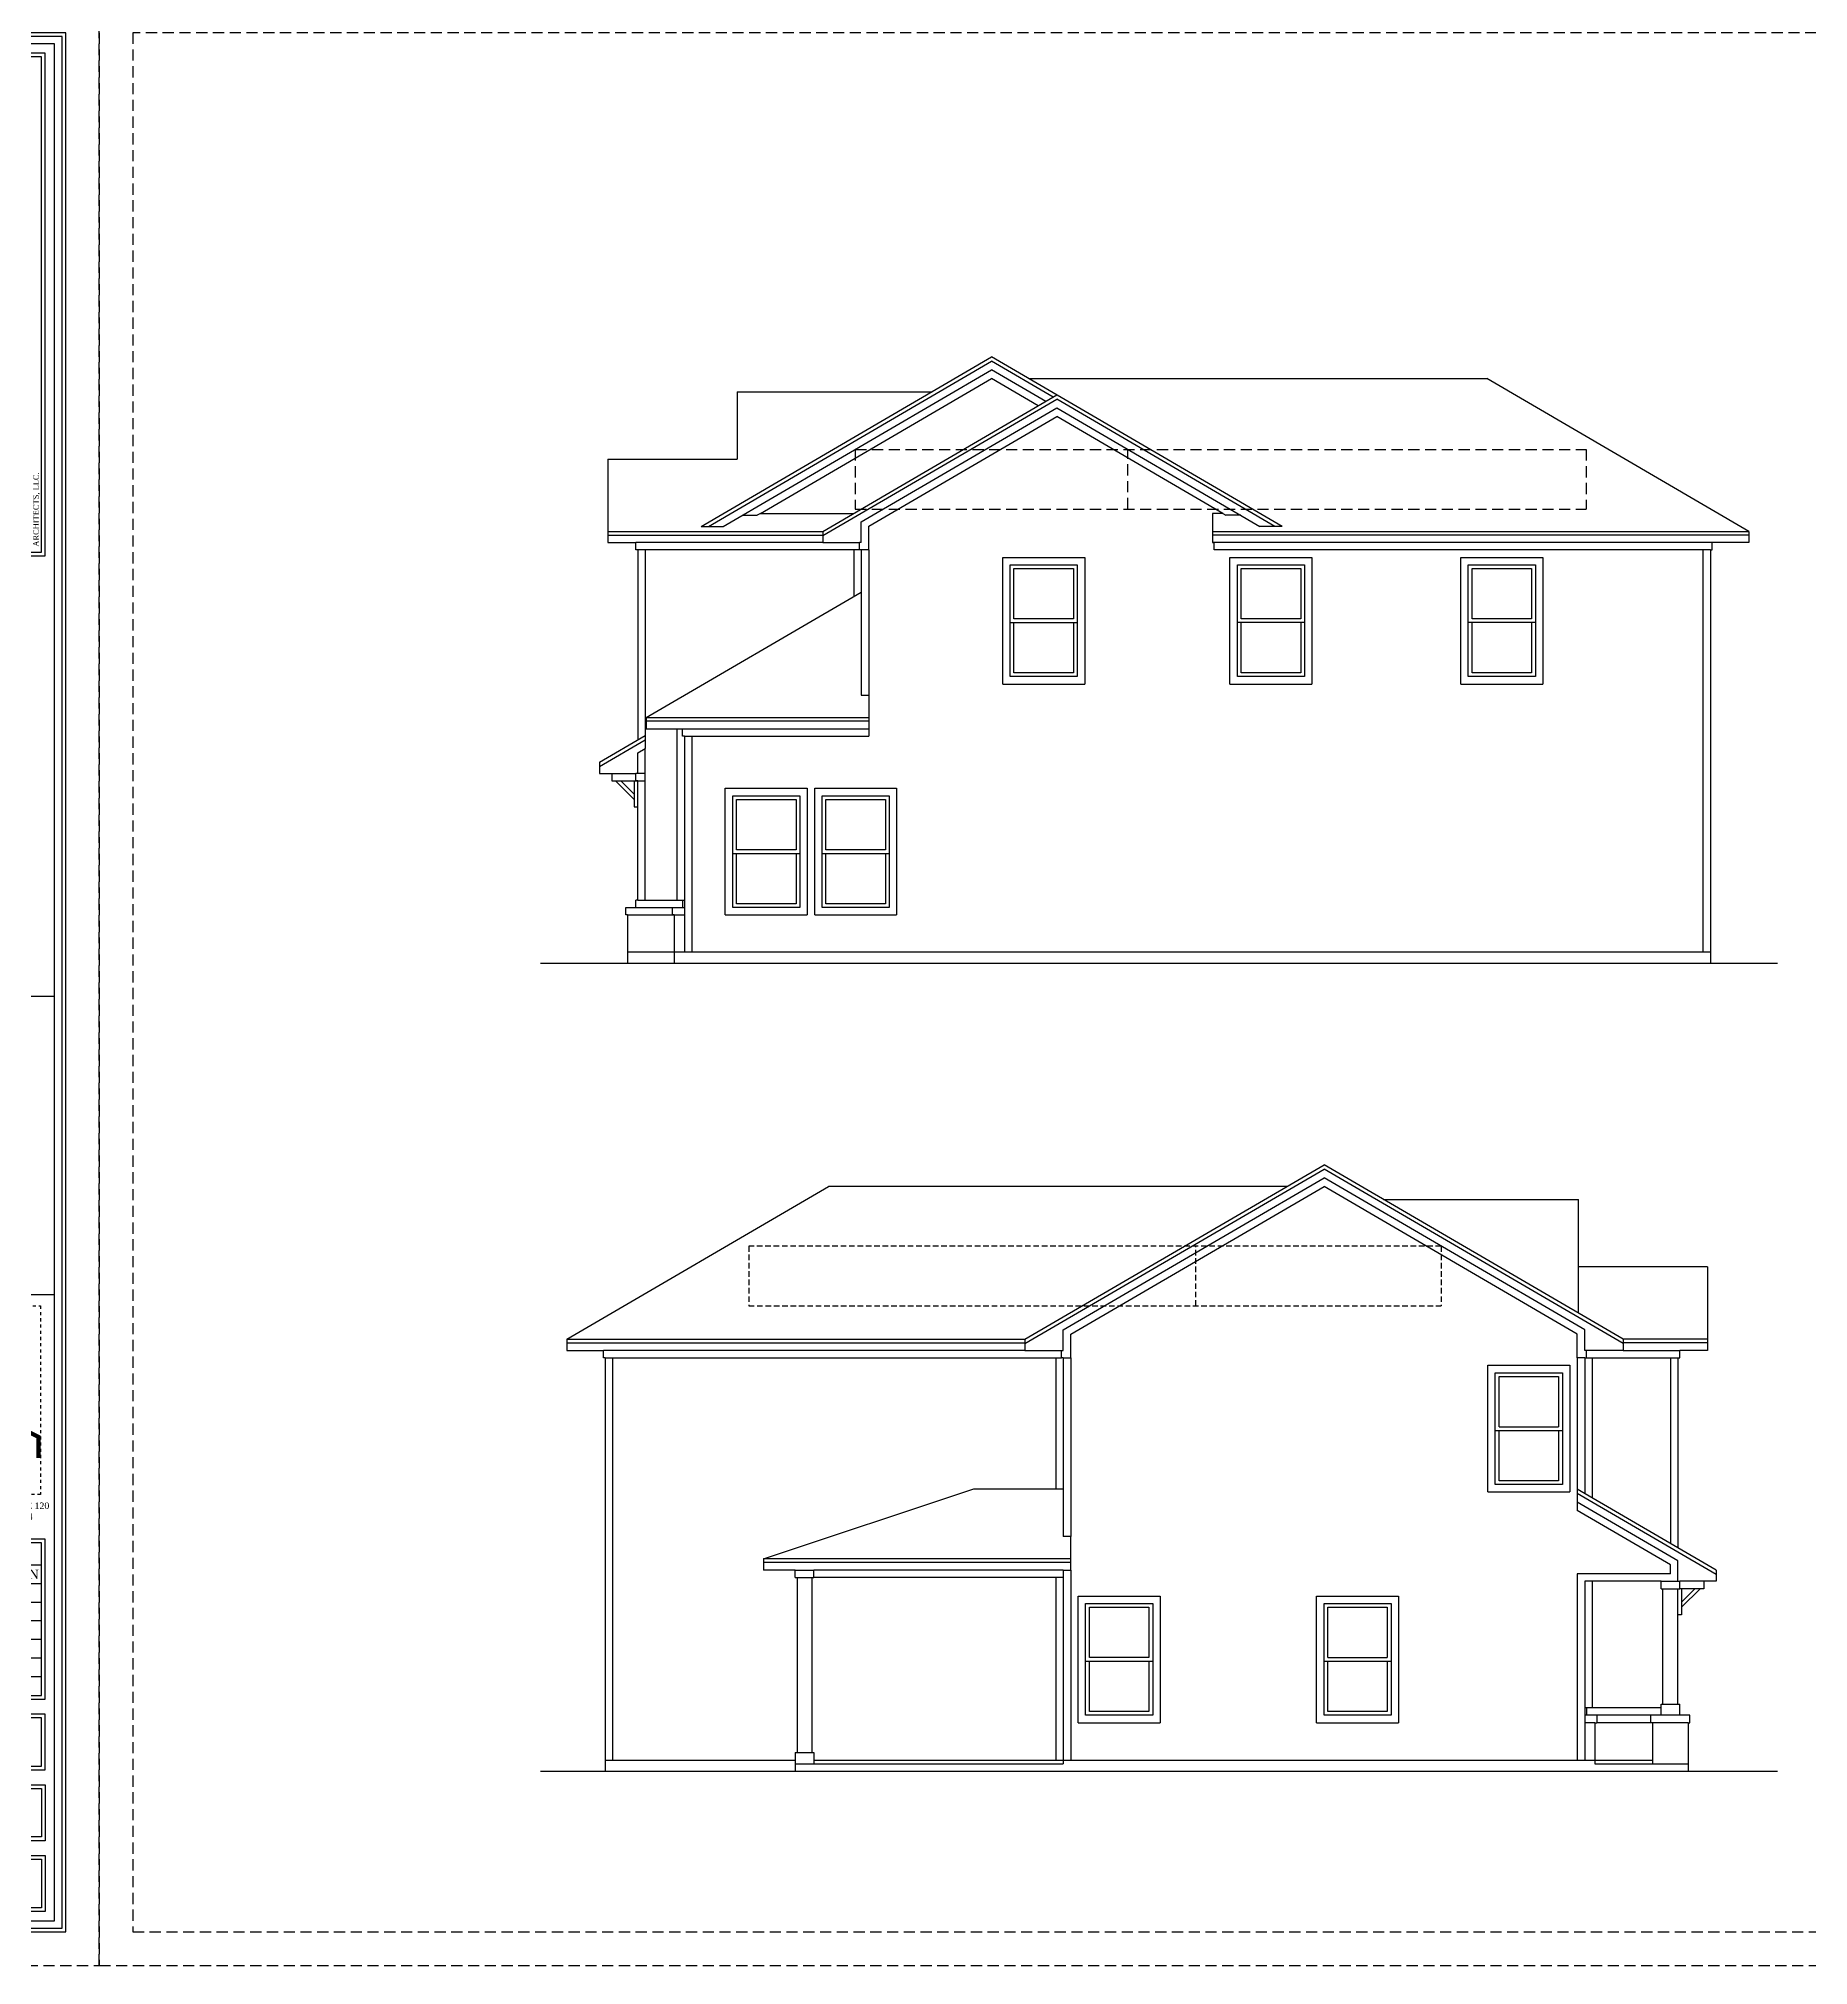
# Model space of a CAD drawing. Header units: inches. Extents: x 1062 to 6528, y -11616 to 5280.
# Drawn here: x 3231 to 4182, y -1056 to -21 of the extents above; entities that cross this region are included whole.
import ezdxf
from ezdxf.enums import TextEntityAlignment as Align

# ---------------------------------------------------------------- set-up
doc = ezdxf.new("R2010")
doc.units = ezdxf.units.IN
doc.header["$LTSCALE"] = 24
doc.header["$MEASUREMENT"] = 0
doc.header["$PDMODE"] = 35
doc.header["$PDSIZE"] = 5
for name, pattern in [('DASH', [0.1236, 0.0618, -0.0618]), ('HIDDEN', [0.375, 0.25, -0.125]), ('HIDDEN2', [0.1875, 0.125, -0.0625])]:
    doc.linetypes.add(name, pattern=pattern)
doc.layers.get('Defpoints').update_dxf_attribs({"color": 3, "linetype": 'HIDDEN'})
for name, color, linetype in [('A-WALL', 2, 'CONTINUOUS'), ('ELEV', 2, 'CONTINUOUS'), ('TB', 5, 'CONTINUOUS')]:
    doc.layers.add(name, color=color, linetype=linetype)
doc.styles.add('MtXpl_Century_Gothic', font='GOTHIC.TTF')
doc.styles.add('ROMANT', font='times.ttf')

# ---------------------------------------------------------------- blocks, each defined once
blk = doc.blocks.new('TB MIDTOWN LOGO')
at = {"layer": 'Defpoints', "linetype": 'DASH'}
blk.add_lwpolyline([(-36, 90), (36, 90), (36, 0), (-36, 0)], close=True, dxfattribs=at)
at = {"layer": 'TB', "color": 142, "true_color": 0x30ace0, "const_width": 2}
blk.add_lwpolyline([(-35, 17.39), (-35, 40.89), (-18, 49.39), (-18, 18.39), (-22, 18.39), (-22, 87.39), (-6, 79.39), (-6, 18.39), (-14, 18.39), (-14, 59.39), (-6, 64.72), (2, 59.39), (2, 18.39), (-2, 18.39), (-2, 44.39), (6, 49.72), (14, 44.39), (14, 18.39), (6, 18.39), (6, 56.39), (22, 64.39), (22, 18.39), (18, 18.39), (18, 35.89), (35, 27.39), (35, 17.39)], dxfattribs=at)
at = {"layer": 'TB', "color": 250, "linetype": 'DASH', "true_color": 0x1c2230, "insert": (0, 15.39), "char_height": 9.25, "width": 72, "attachment_point": 2, "style": 'MtXpl_Century_Gothic'}
blk.add_mtext('\\pxqd;MIDTOWN', dxfattribs=at)
at = {"layer": 'TB', "color": 142, "linetype": 'DASH', "true_color": 0x30ace0, "insert": (0, 3.68), "char_height": 3.5, "width": 72, "attachment_point": 2, "style": 'MtXpl_Century_Gothic'}
blk.add_mtext('\\pxqd;ARCHITECTS', dxfattribs=at)
blk = doc.blocks.new('TB CAMDEN 11X17')
at = {"layer": 'Defpoints', "color": 5}
blk.add_lwpolyline([(-1632, 0), (0, 0), (0, 1056), (-1632, 1056)], close=True, dxfattribs=at)
at = {"layer": 'Defpoints', "color": 7, "linetype": 'HIDDEN'}
blk.add_lwpolyline([(-1614, 18), (-512, 18), (-512, 1038), (-1614, 1038)], close=True, dxfattribs=at)
at = {"layer": 'TB', "color": 6}
for p, q in [((-120, 520.6), (-24, 520.6)), ((-120, 360.3), (-24, 360.3)), ((-31, 215), (-113, 215)), ((-31, 205), (-113, 205)), ((-31, 195), (-113, 195)), ((-31, 185), (-113, 185)), ((-31, 175), (-113, 175)), ((-31, 165), (-113, 165)), ((-31, 155), (-113, 155))]:
    blk.add_line(p, q, dxfattribs=at)
at = {"layer": 'TB', "color": 2}
for points in [[(-126, 18), (-18, 18), (-18, 1038), (-126, 1038)], [(-124, 20), (-20, 20), (-20, 1036), (-124, 1036)]]:
    blk.add_lwpolyline(points, close=True, dxfattribs=at)
at = {"layer": 'TB', "color": 6}
for points in [[(-120, 24), (-24, 24), (-24, 1032), (-120, 1032)], [(-115, 757), (-29, 757), (-29, 1027), (-115, 1027)], [(-113, 759), (-31, 759), (-31, 1025), (-113, 1025)], [(-115, 143), (-29, 143), (-29, 229), (-115, 229)], [(-113, 145), (-31, 145), (-31, 227), (-113, 227)], [(-115, 105), (-29, 105), (-29, 135), (-115, 135)], [(-113, 107), (-31, 107), (-31, 133), (-113, 133)], [(-115, 97), (-29, 97), (-29, 67), (-115, 67)], [(-113, 95), (-31, 95), (-31, 69), (-113, 69)], [(-115, 59), (-29, 59), (-29, 29), (-115, 29)], [(-113, 57), (-31, 57), (-31, 31), (-113, 31)]]:
    blk.add_lwpolyline(points, close=True, dxfattribs=at)
at = {"layer": 'TB', "linetype": 'DASH', "xscale": 1.125, "yscale": 1.125, "zscale": 1.125}
blk.add_blockref('TB MIDTOWN LOGO', (-72, 253), dxfattribs=at)
at = {"layer": 'TB', "color": 6, "insert": (-72, 762), "char_height": 3, "width": 260, "attachment_point": 4, "rotation": 90, "style": 'ROMANT'}
blk.add_mtext('\\pxqj;{\\H1.33333x;\\W1.4253;COPYRIGHT, MIDTOWN ARCHITECTS, LLC. - 2024\\P}THESE PLANS ARE INTENDED TO PROVIDE THE BASIC CONSTRUCTION INFORMATION NECESSARY TO  SUBSTANTIALLY COMPLETE THIS STRUCTURE.  THESE PLANS MUST BE VERIFIED AND CHECKED BY THE  BUILDER OR THE PERSON IN AUTHORITY OF THIS PROJECT.  ANY DISCREPANCY, ERROR, AND/OR OMISSION, IF  FOUND, IS TO BE BROUGHT TO THE IMMEDIATE ATTENTION OF THE DESIGNER BEFORE ANY CONSTRUCTION IS  COMMENCED OR PURCHASES MADE.  IT IS RECOMMENDED THAT THE OWNER OR BUILDER OBTAIN  COMPLETE ENGINEERING SERVICES, FOUNDATION, HVAC, AND STRUCTURAL, BEFORE BEGINNING  CONSTRUCTION OF ANY KIND.  NOTE: ALL FEDERAL, STATE, AND LOCAL CODES, ORDINANCES, AND  RESTRICTIONS TAKE PRECEDENCE OVER ANY PART OF THESE PLANS WHICH MAY CONFLICT WITH SAME, AND  MUST BE STRICTLY OBEYED AND FOLLOWED BEFORE AND DURING CONSTRUCTION.  THESE PLANS ARE  COPYRIGHTED AND ARE SUBJECT TO COPYRIGHT PROTECTION AS AN "ARCHITECTURAL WORK" UNDER SEC. 102  OF THE COPYRIGHT ACT, 17 U.S.O. AS AMENDED DECEMBER 1990 AND KNOWN AS ARCHITECTURAL  WORKS COPYRIGHT PROTECTION ACT OF 1990.  THE PROTECTION INCLUDES BUT IS NOT LIMITED TO THE  OVERALL FORM AS WELL AS THE ARRANGEMENT AND COMPOSITION OF SPACES AND ELEMENTS OF THE  DESIGN.  UNDER SUCH PROTECTION, UNAUTHORIZED USE OF THESE PLANS, WORK OR HOME REPRESENTED,  CAN LEGALLY RESULT IN THE CESSATION OF CONSTRUCTION OR BUILDINGS BEING SEIZED AND/ OR MONETARY  COMPENSATION TO MIDTOWN ARCHITECTS, LLC.', dxfattribs=at)
at = {"layer": 'TB', "color": 6, "attachment_point": 5, "style": 'ROMANT'}
for s, insert, char_height, width in [('1801 WITTINGTON PLACE, SUITE 120\\PFARMERS BRANCH, TX 75234\\PPHONE: 972-839-9429', (-72, 241), 3.5, 87.956), ('DESCRIPTION', (-57, 210), 5, 52)]:
    blk.add_mtext(s, dxfattribs=dict(at, insert=insert, char_height=char_height, width=width))
at = {"layer": 'TB', "color": 6, "style": 'ROMANT'}
for tag, p in [('S.NAME.1', (-87, 440.4)), ('S.NAME.2', (-69, 440.4)), ('S.NAME.3', (-51, 440.4))]:
    blk.add_attdef(tag, text='', height=12, rotation=90, dxfattribs=at).set_placement(p, align=Align.MIDDLE_CENTER)
for tag, p in [('SCALE', (-72, 113.5)), ('S.NUMBER', (-72, 37.5))]:
    blk.add_attdef(tag, text='', height=8, dxfattribs=at).set_placement(p, align=Align.MIDDLE_CENTER)

msp = doc.modelspace()

# ---------------------------------------------------------------- linework, layer by layer
at = {"layer": 'A-WALL'}
for p, q in [((3677.15068, -373.78895), (3677.15068, -385.78895)), ((3785.65068, -837.65695), (3785.65068, -825.65695))]:
    msp.add_line(p, q, dxfattribs=at)
at = {"layer": 'Defpoints'}
for p, q in [((3669.91563, -241.78895), (4062.38572, -241.78895)), ((3669.91563, -241.78895), (3669.91563, -273.78895)), ((3816.36787, -273.78895), (3816.36787, -241.78895)), ((4062.38572, -241.78895), (4062.38572, -273.78895)), ((3669.91563, -273.78895), (4062.38572, -273.78895))]:
    msp.add_line(p, q, dxfattribs=at)
at = {"layer": 'Defpoints', "linetype": 'HIDDEN2'}
for p, q in [((3612.70134, -669.65695), (3612.70134, -701.65695)), ((3984.60001, -669.65695), (3612.70134, -669.65695)), ((3852.79353, -701.65695), (3852.79353, -669.65695)), ((3984.60001, -669.65695), (3984.60001, -701.65695)), ((3612.70134, -701.65695), (3984.60001, -701.65695))]:
    msp.add_line(p, q, dxfattribs=at)
at = {"layer": 'Defpoints', "color": 9, "linetype": 'HIDDEN2'}
for p in [(3547.65068, -511.78895), (4129.15068, -517.78895), (4117.15068, -951.65695), (4117.15068, -951.96276)]:
    msp.add_point(p, dxfattribs=at)
at = {"layer": 'ELEV'}
for p, q in [((3587.14175, -283.12749), (3743.14175, -192.12749)), ((3899.13282, -283.12228), (3743.14175, -192.12749)), ((3763.13282, -203.78895), (4009.15068, -203.78895)), ((4149.7221, -285.78895), (4009.15068, -203.78895)), ((3606.57925, -210.78895), (3711.15068, -210.78895)), ((3606.57925, -210.78895), (3606.57925, -246.95562)), ((3652.57925, -285.78895), (3778.14175, -212.54416)), ((3537.15068, -246.95562), (3537.15068, -291.78895)), ((3537.15068, -246.95562), (3606.57925, -246.95562)), ((3861.7221, -276.11708), (3861.7221, -291.78895)), ((3537.15068, -285.78895), (3652.57925, -285.78895)), ((3652.57925, -285.78895), (3652.57925, -291.78895)), ((3861.7221, -285.78895), (4149.7221, -285.78895)), ((4149.7221, -285.78895), (4149.7221, -291.78895)), ((3537.15068, -291.78895), (3552.15068, -291.78895)), ((3552.15068, -295.78895), (3552.15068, -291.78895)), ((3553.15068, -295.78895), (3552.15068, -295.78895)), ((3553.15068, -295.78895), (3553.15068, -397.78895)), ((3652.57925, -291.78895), (3672.15068, -291.78895)), ((3672.15068, -295.78895), (3672.15068, -291.78895)), ((3673.15068, -295.78895), (3672.15068, -295.78895)), ((3673.15068, -295.78895), (3673.15068, -373.78895)), ((3861.7221, -291.78895), (3862.7221, -291.78895)), ((4129.15068, -295.78895), (4129.15068, -517.78895)), ((4129.15068, -295.78895), (4130.15068, -295.78895)), ((4149.7221, -291.78895), (4130.15068, -291.78895)), ((4130.15068, -295.78895), (4130.15068, -291.78895)), ((3557.57925, -385.78895), (3673.15068, -318.37228)), ((3673.15068, -373.78895), (3677.15068, -373.78895)), ((3557.57925, -385.78895), (3677.15068, -385.78895)), ((3557.57925, -385.78895), (3557.57925, -391.78895)), ((3557.57925, -391.78895), (3577.15068, -391.78895)), ((3577.15068, -395.78895), (3577.15068, -391.78895)), ((3532.57925, -409.78895), (3557.15068, -395.45562)), ((3578.15068, -395.78895), (3577.15068, -395.78895)), ((3578.15068, -395.78895), (3578.15068, -483.78895)), ((3532.57925, -409.78895), (3532.57925, -415.78895)), ((3532.57925, -415.78895), (3552.15068, -415.78895)), ((3552.15068, -419.78895), (3552.15068, -415.78895)), ((3553.15068, -419.78895), (3552.15068, -419.78895)), ((3553.15068, -483.78895), (3553.15068, -419.78895)), ((3553.15068, -483.78895), (3552.15068, -483.78895)), ((3552.15068, -487.78895), (3552.15068, -483.78895)), ((3577.15068, -483.78895), (3578.15068, -483.78895)), ((3577.15068, -483.78895), (3577.15068, -487.78895)), ((3546.65068, -487.78895), (3552.15068, -487.78895)), ((3546.65068, -491.78895), (3546.65068, -487.78895)), ((3547.65068, -491.78895), (3546.65068, -491.78895)), ((3547.65068, -491.78895), (3547.65068, -517.78895)), ((3571.65068, -487.78895), (3571.65068, -491.78895)), ((3571.65068, -487.78895), (3577.15068, -487.78895)), ((3572.65068, -491.78895), (3571.65068, -491.78895)), ((3572.65068, -491.78895), (3572.65068, -517.78895)), ((3761.07925, -719.65695), (3921.65068, -625.99029)), ((4082.2221, -719.65695), (3921.65068, -625.99029)), ((3515.07925, -719.65695), (3655.65068, -637.65695)), ((3901.65068, -637.65695), (3655.65068, -637.65695)), ((3953.65068, -644.65695), (4058.2221, -644.65695)), ((4058.2221, -705.65695), (4058.2221, -644.65695)), ((4127.65068, -680.82362), (4058.2221, -680.82362)), ((4127.65068, -680.82362), (4127.65068, -725.65695)), ((3515.07925, -719.65695), (3515.07925, -725.65695)), ((3515.07925, -719.65695), (3761.07925, -719.65695)), ((3761.07925, -719.65695), (3761.07925, -725.65695)), ((4127.65068, -719.65695), (4082.2221, -719.65695)), ((4082.2221, -719.65695), (4082.2221, -725.65695)), ((3515.07925, -725.65695), (3534.65068, -725.65695)), ((3534.65068, -729.65695), (3534.65068, -725.65695)), ((3535.65068, -729.65695), (3534.65068, -729.65695)), ((3535.65068, -729.65695), (3535.65068, -951.65695)), ((3761.07925, -725.65695), (3780.65068, -725.65695)), ((3780.65068, -729.65695), (3780.65068, -725.65695)), ((3781.65068, -729.65695), (3780.65068, -729.65695)), ((3781.65068, -729.65695), (3781.65068, -825.65695)), ((4061.65068, -729.65695), (4061.65068, -802.49029)), ((4061.65068, -729.65695), (4062.65068, -729.65695)), ((4082.2221, -725.65695), (4062.65068, -725.65695)), ((4062.65068, -729.65695), (4062.65068, -725.65695)), ((4111.65068, -729.65695), (4111.65068, -831.65695)), ((4111.65068, -729.65695), (4112.65068, -729.65695)), ((4127.65068, -725.65695), (4112.65068, -725.65695)), ((4112.65068, -729.65695), (4112.65068, -725.65695)), ((3620.65068, -837.65695), (3733.65068, -799.99029)), ((4132.2221, -843.65695), (4057.65068, -800.15695)), ((3785.65068, -825.65695), (3781.65068, -825.65695)), ((3620.65068, -837.65695), (3620.65068, -843.65695)), ((3785.65068, -837.65695), (3620.65068, -837.65695)), ((3637.65068, -843.65695), (3620.65068, -843.65695)), ((3637.65068, -847.65695), (3637.65068, -843.65695)), ((3637.65068, -847.65695), (3638.65068, -847.65695)), ((3638.65068, -847.65695), (3638.65068, -941.65695)), ((3646.65068, -847.65695), (3646.65068, -941.65695)), ((3646.65068, -847.65695), (3647.65068, -847.65695)), ((3647.65068, -847.65695), (3647.65068, -843.65695)), ((3781.65068, -843.65695), (3647.65068, -843.65695)), ((3781.65068, -843.65695), (3781.65068, -947.65695)), ((4132.2221, -843.65695), (4132.2221, -849.65695)), ((4102.65068, -849.65695), (4061.65068, -849.65695)), ((4061.65068, -849.65695), (4061.65068, -917.65695)), ((4102.65068, -853.65695), (4102.65068, -849.65695)), ((4102.65068, -853.65695), (4103.65068, -853.65695)), ((4103.65068, -915.65695), (4103.65068, -853.65695)), ((4111.65068, -915.65695), (4111.65068, -853.65695)), ((4111.65068, -853.65695), (4112.65068, -853.65695)), ((4132.2221, -849.65695), (4112.65068, -849.65695)), ((4112.65068, -853.65695), (4112.65068, -849.65695)), ((4062.65068, -917.65695), (4061.65068, -917.65695)), ((4062.65068, -917.65695), (4062.65068, -921.65695)), ((4102.65068, -921.65695), (4102.65068, -915.65695)), ((4102.65068, -915.65695), (4103.65068, -915.65695)), ((4111.65068, -915.65695), (4112.65068, -915.65695)), ((4112.65068, -921.65695), (4112.65068, -915.65695)), ((4068.15068, -921.65695), (4062.65068, -921.65695)), ((4067.15068, -925.65695), (4067.15068, -947.65695)), ((4067.15068, -925.65695), (4068.15068, -925.65695)), ((4068.15068, -921.65695), (4068.15068, -925.65695)), ((4118.15068, -921.65695), (4097.15068, -921.65695)), ((4097.15068, -925.65695), (4097.15068, -921.65695)), ((4098.15068, -925.65695), (4097.15068, -925.65695)), ((4098.15068, -947.65695), (4098.15068, -925.65695)), ((4117.15068, -925.65695), (4117.15068, -951.65695)), ((4117.15068, -925.65695), (4118.15068, -925.65695)), ((4118.15068, -925.65695), (4118.15068, -921.65695)), ((3637.65068, -941.65695), (3637.65068, -951.65695)), ((3637.65068, -941.65695), (3638.65068, -941.65695)), ((3646.65068, -941.65695), (3647.65068, -941.65695)), ((3647.65068, -941.65695), (3647.65068, -947.65695)), ((3637.65068, -947.65695), (3781.65068, -947.65695)), ((4067.15068, -947.65695), (4098.15068, -947.65695))]:
    msp.add_line(p, q, dxfattribs=at)
at = {"layer": 'ELEV', "color": 4}
for p, q in [((3591.11995, -283.12228), (3743.14175, -194.4429)), ((3776.15711, -213.70186), (3743.14175, -194.4429)), ((3652.57925, -288.10436), (3778.14175, -214.85957)), ((3895.16355, -283.12228), (3778.14175, -214.85957)), ((3537.15068, -287.78895), (3652.57925, -287.78895)), ((4149.7221, -287.78895), (3861.7221, -287.78895)), ((3755.15068, -332.78895), (3755.15068, -305.78895)), ((3755.15068, -305.78895), (3787.15068, -305.78895)), ((3787.15068, -305.78895), (3787.15068, -332.78895)), ((3877.15068, -332.78895), (3877.15068, -305.78895)), ((3877.15068, -305.78895), (3909.15068, -305.78895)), ((3909.15068, -305.78895), (3909.15068, -332.78895)), ((4001.15068, -332.78895), (4001.15068, -305.78895)), ((4001.15068, -305.78895), (4033.15068, -305.78895)), ((4033.15068, -305.78895), (4033.15068, -332.78895)), ((3753.15068, -334.78895), (3789.15068, -334.78895)), ((3787.15068, -332.78895), (3755.15068, -332.78895)), ((3755.15068, -361.78895), (3755.15068, -334.78895)), ((3787.15068, -334.78895), (3787.15068, -361.78895)), ((3911.15068, -334.78895), (3875.15068, -334.78895)), ((3909.15068, -332.78895), (3877.15068, -332.78895)), ((3877.15068, -361.78895), (3877.15068, -334.78895)), ((3909.15068, -334.78895), (3909.15068, -361.78895)), ((4035.15068, -334.78895), (3999.15068, -334.78895)), ((4033.15068, -332.78895), (4001.15068, -332.78895)), ((4001.15068, -361.78895), (4001.15068, -334.78895)), ((4033.15068, -334.78895), (4033.15068, -361.78895)), ((3787.15068, -361.78895), (3755.15068, -361.78895)), ((3909.15068, -361.78895), (3877.15068, -361.78895)), ((4033.15068, -361.78895), (4001.15068, -361.78895)), ((3677.15068, -387.78895), (3557.57925, -387.78895)), ((3532.57925, -412.10436), (3557.15068, -397.77103)), ((3606.15068, -456.78895), (3606.15068, -429.78895)), ((3606.15068, -429.78895), (3638.15068, -429.78895)), ((3638.15068, -429.78895), (3638.15068, -456.78895)), ((3654.15068, -456.78895), (3654.15068, -429.78895)), ((3654.15068, -429.78895), (3686.15068, -429.78895)), ((3686.15068, -429.78895), (3686.15068, -456.78895)), ((3604.15068, -458.78895), (3640.15068, -458.78895)), ((3638.15068, -456.78895), (3606.15068, -456.78895)), ((3606.15068, -485.78895), (3606.15068, -458.78895)), ((3638.15068, -458.78895), (3638.15068, -485.78895)), ((3652.15068, -458.78895), (3688.15068, -458.78895)), ((3686.15068, -456.78895), (3654.15068, -456.78895)), ((3654.15068, -485.78895), (3654.15068, -458.78895)), ((3686.15068, -458.78895), (3686.15068, -485.78895)), ((3638.15068, -485.78895), (3606.15068, -485.78895)), ((3686.15068, -485.78895), (3654.15068, -485.78895)), ((3761.07925, -721.97236), (3921.65068, -628.3057)), ((4082.2221, -721.97236), (3921.65068, -628.3057)), ((3515.07925, -721.65695), (3761.07925, -721.65695)), ((4127.65068, -721.65695), (4082.2221, -721.65695)), ((4015.65068, -766.65695), (4015.65068, -739.65695)), ((4015.65068, -739.65695), (4047.65068, -739.65695)), ((4047.65068, -739.65695), (4047.65068, -766.65695)), ((4013.65068, -768.65695), (4049.65068, -768.65695)), ((4015.65068, -766.65695), (4047.65068, -766.65695)), ((4015.65068, -795.65695), (4015.65068, -768.65695)), ((4047.65068, -768.65695), (4047.65068, -795.65695)), ((4047.65068, -795.65695), (4015.65068, -795.65695)), ((4132.2221, -845.97236), (4057.65068, -802.47236)), ((3785.65068, -839.65695), (3620.65068, -839.65695)), ((3795.65068, -890.65695), (3795.65068, -863.65695)), ((3795.65068, -863.65695), (3827.65068, -863.65695)), ((3827.65068, -863.65695), (3827.65068, -890.65695)), ((3923.65068, -863.65695), (3955.65068, -863.65695)), ((3923.65068, -890.65695), (3923.65068, -863.65695)), ((3955.65068, -863.65695), (3955.65068, -890.65695)), ((3793.65068, -892.65695), (3829.65068, -892.65695)), ((3827.65068, -890.65695), (3795.65068, -890.65695)), ((3795.65068, -919.65695), (3795.65068, -892.65695)), ((3827.65068, -892.65695), (3827.65068, -919.65695)), ((3921.65068, -892.65695), (3957.65068, -892.65695)), ((3923.65068, -890.65695), (3955.65068, -890.65695)), ((3923.65068, -919.65695), (3923.65068, -892.65695)), ((3955.65068, -892.65695), (3955.65068, -919.65695)), ((3827.65068, -919.65695), (3795.65068, -919.65695)), ((3955.65068, -919.65695), (3923.65068, -919.65695)), ((3647.65068, -945.65695), (3781.65068, -945.65695)), ((4067.15068, -945.65695), (4098.15068, -945.65695))]:
    msp.add_line(p, q, dxfattribs=at)
at = {"layer": 'ELEV', "color": 1}
for p, q in [((3599.05848, -283.12228), (3743.14175, -199.07372)), ((3772.18784, -216.01727), (3743.14175, -199.07372)), ((3673.14175, -280.74038), (3778.14175, -219.49038)), ((3778.14175, -219.49038), (3887.22501, -283.12228)), ((3609.35313, -277.11708), (3617.29167, -277.11708)), ((3619.00595, -276.11708), (3617.29167, -277.11708)), ((3619.00595, -276.11708), (3669.1596, -276.11708)), ((3867.27754, -276.11708), (3861.7221, -276.11708)), ((3867.27754, -276.11708), (3868.99183, -277.11708)), ((3876.93037, -277.11708), (3868.99183, -277.11708)), ((3587.15068, -283.12228), (3599.05848, -283.12228)), ((3673.14175, -291.78895), (3673.14175, -280.74038)), ((3899.13282, -283.12228), (3887.22501, -283.12228)), ((3652.57925, -291.78895), (3552.15068, -291.78895)), ((3673.14175, -291.78895), (3672.15068, -291.78895)), ((4130.15068, -291.78895), (3861.7221, -291.78895)), ((3753.15068, -303.78895), (3789.15068, -303.78895)), ((3753.15068, -363.78895), (3753.15068, -303.78895)), ((3789.15068, -303.78895), (3789.15068, -363.78895)), ((3875.15068, -303.78895), (3911.15068, -303.78895)), ((3875.15068, -363.78895), (3875.15068, -303.78895)), ((3911.15068, -303.78895), (3911.15068, -363.78895)), ((3999.15068, -303.78895), (4035.15068, -303.78895)), ((3999.15068, -363.78895), (3999.15068, -303.78895)), ((4035.15068, -303.78895), (4035.15068, -363.78895)), ((3789.15068, -363.78895), (3753.15068, -363.78895)), ((3911.15068, -363.78895), (3875.15068, -363.78895)), ((4035.15068, -363.78895), (3999.15068, -363.78895)), ((3577.15068, -391.78895), (3677.15068, -391.78895)), ((3677.15068, -385.78895), (3677.15068, -391.78895)), ((3553.14175, -404.74038), (3557.15068, -402.40184)), ((3557.15068, -395.45562), (3557.15068, -402.40184)), ((3553.14175, -415.78895), (3553.14175, -404.74038)), ((3539.15068, -415.78895), (3539.15068, -419.78895)), ((3539.15068, -419.78895), (3553.15068, -419.78895)), ((3551.15068, -429.78895), (3541.15068, -419.78895)), ((3551.15068, -426.96052), (3543.9791, -419.78895)), ((3551.15068, -419.78895), (3551.15068, -433.78895)), ((3557.15068, -415.78895), (3552.15068, -415.78895)), ((3551.15068, -433.78895), (3553.15068, -433.78895)), ((3604.15068, -427.78895), (3640.15068, -427.78895)), ((3604.15068, -487.78895), (3604.15068, -427.78895)), ((3640.15068, -427.78895), (3640.15068, -487.78895)), ((3652.15068, -427.78895), (3688.15068, -427.78895)), ((3652.15068, -487.78895), (3652.15068, -427.78895)), ((3688.15068, -427.78895), (3688.15068, -487.78895)), ((3578.15068, -483.78895), (3578.15068, -511.78895)), ((3552.15068, -487.78895), (3571.65068, -487.78895)), ((3577.15068, -487.78895), (3578.15068, -487.78895)), ((3640.15068, -487.78895), (3604.15068, -487.78895)), ((3688.15068, -487.78895), (3652.15068, -487.78895)), ((3781.64175, -714.60838), (3921.65068, -632.93651)), ((4061.6596, -714.60838), (3921.65068, -632.93651)), ((3781.64175, -725.65695), (3781.64175, -714.60838)), ((4061.6596, -725.65695), (4061.6596, -714.60838)), ((3761.07925, -725.65695), (3534.65068, -725.65695)), ((3780.64175, -725.65695), (3781.64175, -725.65695)), ((4062.6596, -725.65695), (4061.6596, -725.65695)), ((4082.2221, -725.65695), (4112.65068, -725.65695)), ((4013.65068, -737.65695), (4049.65068, -737.65695)), ((4013.65068, -797.65695), (4013.65068, -737.65695)), ((4049.65068, -737.65695), (4049.65068, -797.65695)), ((3733.65068, -799.99029), (3781.65068, -799.99029)), ((4049.65068, -797.65695), (4013.65068, -797.65695)), ((4057.65068, -800.15695), (4057.65068, -807.10318)), ((4111.6596, -838.60838), (4057.65068, -807.10318)), ((3785.65068, -843.65695), (3785.65068, -837.65695)), ((3637.65068, -843.65695), (3647.65068, -843.65695)), ((3781.65068, -847.65695), (3647.65068, -847.65695)), ((3781.65068, -843.65695), (3785.65068, -843.65695)), ((4111.6596, -849.65695), (4111.6596, -838.60838)), ((4102.65068, -849.65695), (4112.65068, -849.65695)), ((4125.65068, -853.65695), (4112.65068, -853.65695)), ((4113.65068, -853.65695), (4113.65068, -867.65695)), ((4113.65068, -863.65695), (4123.65068, -853.65695)), ((4113.65068, -860.82853), (4120.82225, -853.65695)), ((4125.65068, -849.65695), (4125.65068, -853.65695)), ((3793.65068, -861.65695), (3829.65068, -861.65695)), ((3793.65068, -921.65695), (3793.65068, -861.65695)), ((3829.65068, -861.65695), (3829.65068, -921.65695)), ((3921.65068, -861.65695), (3957.65068, -861.65695)), ((3921.65068, -921.65695), (3921.65068, -861.65695)), ((3957.65068, -861.65695), (3957.65068, -921.65695)), ((4113.65068, -867.65695), (4111.65068, -867.65695)), ((4061.65068, -917.65695), (4061.65068, -945.65695)), ((3829.65068, -921.65695), (3793.65068, -921.65695)), ((3957.65068, -921.65695), (3921.65068, -921.65695)), ((4062.65068, -921.65695), (4061.65068, -921.65695)), ((4097.15068, -921.65695), (4068.15068, -921.65695))]:
    msp.add_line(p, q, dxfattribs=at)
at = {"layer": 'ELEV', "color": 6}
for p, q in [((3619.00595, -276.11708), (3743.14175, -203.70453)), ((3768.21857, -218.33268), (3743.14175, -203.70453)), ((3677.14175, -283.03786), (3778.14175, -224.1212)), ((3867.27754, -276.11708), (3778.14175, -224.1212)), ((3677.14175, -295.78895), (3677.14175, -283.03786)), ((3672.15068, -295.78895), (3553.15068, -295.78895)), ((3557.15068, -295.78895), (3557.15068, -395.45562)), ((3669.15068, -295.78895), (3669.15068, -320.70562)), ((3677.14175, -295.78895), (3673.15068, -295.78895)), ((3677.15068, -295.78895), (3677.15068, -373.78895)), ((3749.15068, -299.78895), (3793.15068, -299.78895)), ((3749.15068, -367.78895), (3749.15068, -299.78895)), ((3793.15068, -299.78895), (3793.15068, -367.78895)), ((3862.7221, -295.78895), (3862.7221, -291.78895)), ((4129.15068, -295.78895), (3862.7221, -295.78895)), ((3871.15068, -299.78895), (3915.15068, -299.78895)), ((3871.15068, -367.78895), (3871.15068, -299.78895)), ((3915.15068, -299.78895), (3915.15068, -367.78895)), ((3995.15068, -299.78895), (4039.15068, -299.78895)), ((3995.15068, -367.78895), (3995.15068, -299.78895)), ((4039.15068, -299.78895), (4039.15068, -367.78895)), ((4125.15068, -295.78895), (4125.15068, -511.78895)), ((3749.15068, -367.78895), (3793.15068, -367.78895)), ((3753.15068, -363.78895), (3753.15068, -363.78895)), ((3871.15068, -367.78895), (3915.15068, -367.78895)), ((3875.15068, -363.78895), (3875.15068, -363.78895)), ((3995.15068, -367.78895), (4039.15068, -367.78895)), ((3999.15068, -363.78895), (3999.15068, -363.78895)), ((3557.57925, -391.78895), (3557.15068, -391.78895)), ((3574.15068, -391.78895), (3574.15068, -483.78895)), ((3677.15068, -391.78895), (3677.15068, -395.78895)), ((3557.15068, -483.78895), (3557.15068, -402.40184)), ((3578.15068, -395.78895), (3677.15068, -395.78895)), ((3582.15068, -395.78895), (3582.15068, -511.78895)), ((3553.15068, -419.78895), (3557.15068, -419.78895)), ((3600.15068, -423.78895), (3644.15068, -423.78895)), ((3600.15068, -491.78895), (3600.15068, -423.78895)), ((3644.15068, -423.78895), (3644.15068, -491.78895)), ((3648.15068, -423.78895), (3692.15068, -423.78895)), ((3648.15068, -491.78895), (3648.15068, -423.78895)), ((3692.15068, -423.78895), (3692.15068, -491.78895)), ((3553.15068, -483.78895), (3577.15068, -483.78895)), ((3547.65068, -491.78895), (3578.15068, -491.78895)), ((3600.15068, -491.78895), (3644.15068, -491.78895)), ((3604.15068, -487.78895), (3604.15068, -487.78895)), ((3648.15068, -491.78895), (3692.15068, -491.78895)), ((3652.15068, -487.78895), (3652.15068, -487.78895)), ((4129.15068, -511.78895), (3547.65068, -511.78895)), ((3785.64175, -716.90587), (3921.65068, -637.56732)), ((4057.6596, -716.90587), (3921.65068, -637.56732)), ((3785.64175, -729.65695), (3785.64175, -716.90587)), ((4057.6596, -729.65695), (4057.6596, -716.90587)), ((3535.65068, -729.65695), (3780.65068, -729.65695)), ((3539.65068, -729.65695), (3539.65068, -945.65695)), ((3777.65068, -729.65695), (3777.65068, -799.99029)), ((3781.65068, -729.65695), (3785.65068, -729.65695)), ((3785.65068, -729.65695), (3785.65068, -825.65695)), ((4009.65068, -733.65695), (4053.65068, -733.65695)), ((4009.65068, -801.65695), (4009.65068, -733.65695)), ((4053.65068, -733.65695), (4053.65068, -801.65695)), ((4057.65068, -729.65695), (4057.65068, -800.15695)), ((4061.65068, -729.65695), (4057.65068, -729.65695)), ((4062.65068, -729.65695), (4111.65068, -729.65695)), ((4065.65068, -729.65695), (4065.65068, -804.82362)), ((4107.65068, -729.65695), (4107.65068, -829.32362)), ((4009.65068, -801.65695), (4053.65068, -801.65695)), ((4013.65068, -797.65695), (4013.65068, -797.65695)), ((4057.65068, -807.10318), (4057.65068, -811.73399)), ((4107.6596, -840.90587), (4057.65068, -811.73399)), ((3638.65068, -847.65695), (3646.65068, -847.65695)), ((3777.65068, -847.65695), (3777.65068, -945.65695)), ((3785.65068, -843.65695), (3785.65068, -945.65695)), ((4107.6596, -845.65695), (4057.65068, -845.65695)), ((4057.65068, -845.65695), (4057.65068, -945.65695)), ((4107.6596, -845.65695), (4107.6596, -840.90587)), ((3789.65068, -857.65695), (3833.65068, -857.65695)), ((3789.65068, -925.65695), (3789.65068, -857.65695)), ((3833.65068, -857.65695), (3833.65068, -925.65695)), ((3917.65068, -857.65695), (3961.65068, -857.65695)), ((3917.65068, -925.65695), (3917.65068, -857.65695)), ((3961.65068, -857.65695), (3961.65068, -925.65695)), ((4065.65068, -849.65695), (4065.65068, -917.65695)), ((4103.65068, -853.65695), (4111.65068, -853.65695)), ((4102.65068, -917.65695), (4062.65068, -917.65695)), ((4103.65068, -915.65695), (4111.65068, -915.65695)), ((3789.65068, -925.65695), (3833.65068, -925.65695)), ((3793.65068, -921.65695), (3793.65068, -921.65695)), ((3917.65068, -925.65695), (3961.65068, -925.65695)), ((3921.65068, -921.65695), (3921.65068, -921.65695)), ((4067.15068, -925.65695), (4061.65068, -925.65695)), ((4097.15068, -925.65695), (4068.15068, -925.65695)), ((4117.15068, -925.65695), (4098.15068, -925.65695)), ((3638.65068, -941.65695), (3646.65068, -941.65695)), ((3535.65068, -945.65695), (3637.65068, -945.65695)), ((3781.65068, -945.65695), (4067.15068, -945.65695)), ((4098.15068, -947.65695), (4117.15068, -947.65695))]:
    msp.add_line(p, q, dxfattribs=at)
at = {"layer": 'ELEV', "color": 3}
for p, q in [((3500.84932, -517.78895), (4165.15068, -517.78895)), ((3500.84932, -951.65695), (4165.15068, -951.65695))]:
    msp.add_line(p, q, dxfattribs=at)

# ---------------------------------------------------------------- block references
at = {"layer": 'TB'}
for p in [(3264, -1056), (4896, -1056)]:
    msp.add_blockref('TB CAMDEN 11X17', p, dxfattribs=at)

doc.saveas('drawing.dxf')
